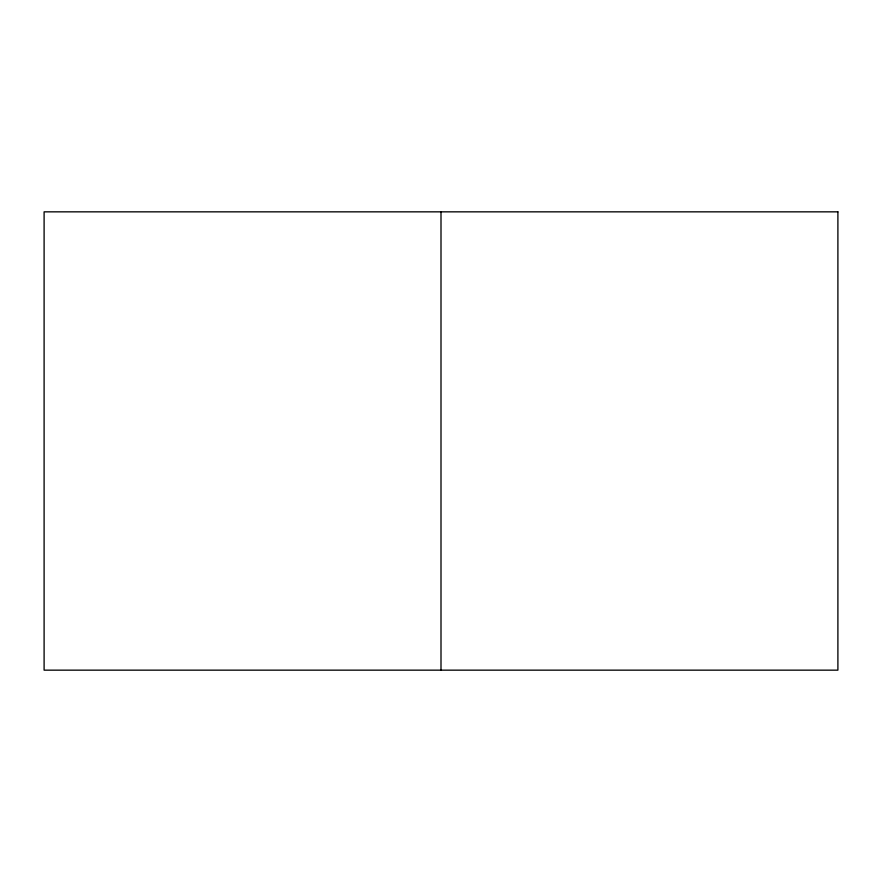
<?xml version="1.0" encoding="UTF-8"?>
<svg xmlns="http://www.w3.org/2000/svg" width="882" height="882" viewBox="0 0 882 882"><rect width="100%" height="100%" fill="white"/><g stroke="black" fill="none" stroke-linecap="round" stroke-linejoin="round"><path stroke-width="1.32" d="M441 211.845L441 670.155M837.9 211.845L44.1 211.845L44.1 670.155L837.9 670.155L837.9 211.845"/></g></svg>
